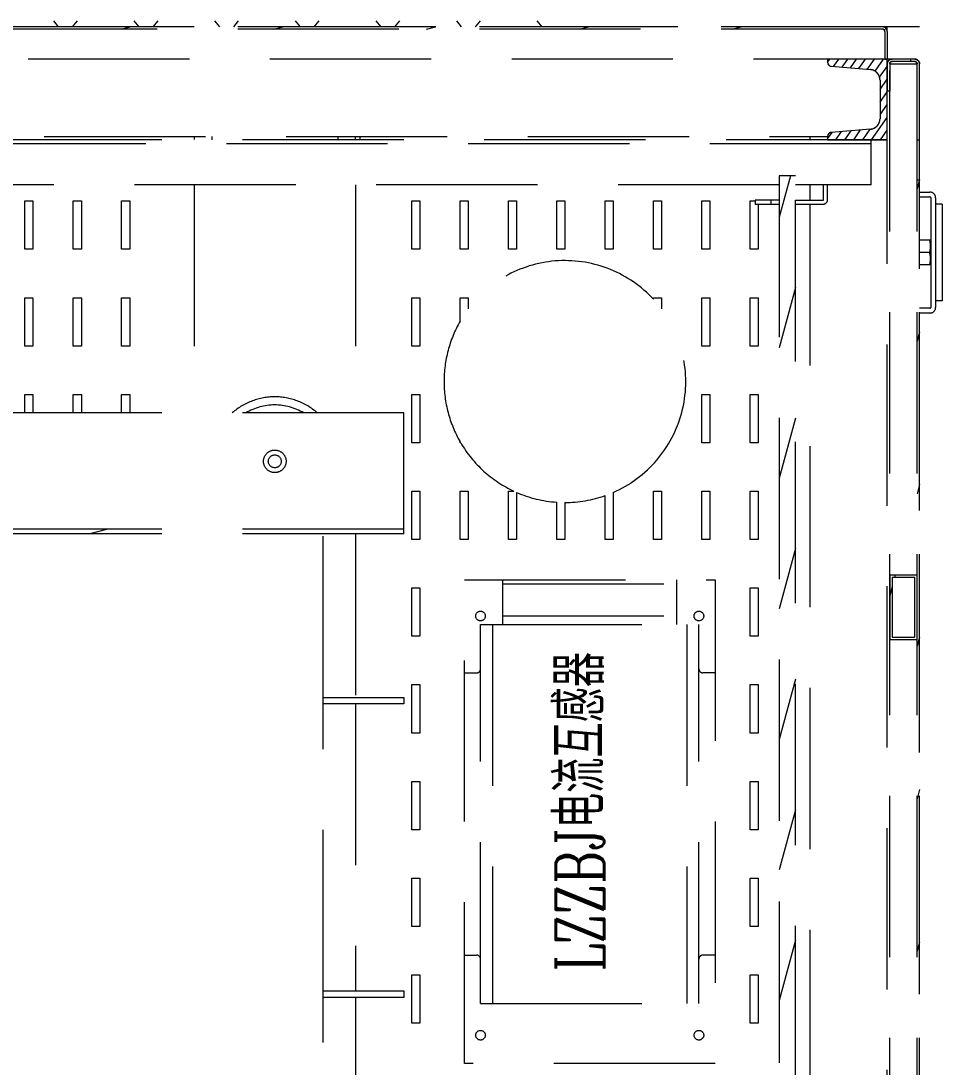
# Model space of a CAD drawing. Extents: x 3213259 to 3716512, y 332899 to 392399.
# Drawn here: x 3511086 to 3511800, y 363333 to 364144 of the extents above; entities that cross this region are included whole.
import ezdxf
from ezdxf.enums import TextEntityAlignment as Align

# ---------------------------------------------------------------- set-up
doc = ezdxf.new("R2010")
doc.units = 0
doc.header["$LTSCALE"] = 1000
doc.header["$MEASUREMENT"] = 0
doc.linetypes.add('HIDDEN', pattern=[0.375, 0.25, -0.125])
doc.layers.add('02___PRT_ALL_AXES', color=7, linetype='Continuous')
doc.styles.add('HZ', font='complex8.shx', dxfattribs={"width": 0.8, "bigfont": 'hztxt.shx'})

# ---------------------------------------------------------------- blocks, each defined once
blk = doc.blocks.new('接地电阻3')
at = {"color": 5, "linetype": 'HIDDEN', "lineweight": 0, "ltscale": 0.5}
for p, q in [((192636.61, -74489.17), (192636.61, -75989.17)), ((192661.64, -74492.92), (192661.64, -75985.42)), ((192636.64, -74517.92), (192636.64, -75960.42)), ((192636.64, -74517.92), (192636.64, -75870.42)), ((192638.51, -74517.92), (192638.51, -75960.42)), ((192638.51, -74517.92), (192638.51, -75870.42)), ((192659.76, -74517.92), (192659.76, -75960.42)), ((192732.89, -74604.8), (192732.89, -75873.55)), ((192732.89, -74604.8), (192732.89, -75873.55)), ((192745.39, -75873.55), (192745.39, -74604.8)), ((192745.39, -75873.55), (192745.39, -74604.8)), ((192721.64, -75851.67), (192721.64, -74626.67)), ((193074.14, -75236.67), (193074.14, -75014.17)), ((192795.21, -75185.51), (192989.59, -75185.51)), ((192795.21, -75560.51), (192795.21, -75185.51)), ((192989.59, -75185.51), (192989.59, -75560.51)), ((192761.64, -75216.67), (192767.89, -75216.67)), ((192761.64, -75254.17), (192761.64, -75216.67)), ((192767.89, -75216.67), (192767.89, -75254.17)), ((193024.14, -75216.67), (193030.39, -75216.67)), ((193024.14, -75254.17), (193024.14, -75216.67)), ((193030.39, -75216.67), (193030.39, -75254.17)), ((192977.09, -75231.99), (192807.71, -75231.99)), ((192807.71, -75231.99), (192807.71, -75525.74)), ((192817.09, -75525.74), (192817.09, -75231.99)), ((192967.71, -75525.74), (192967.71, -75231.99)), ((192977.09, -75231.99), (192977.09, -75525.74)), ((192732.89, -75281.05), (192745.39, -75234.4)), ((193036.64, -75236.67), (193099.14, -75236.67)), ((193036.64, -75241.67), (193036.64, -75236.67)), ((193099.14, -75241.67), (193036.64, -75241.67)), ((193074.14, -75464.17), (193074.14, -75241.67)), ((193099.14, -75236.67), (193099.14, -75241.67)), ((192767.89, -75254.17), (192761.64, -75254.17)), ((193030.39, -75254.17), (193024.14, -75254.17)), ((192636.64, -75279.53), (192638.51, -75272.53)), ((192795.21, -75269.49), (192804.59, -75269.49)), ((192989.59, -75269.49), (192980.21, -75269.49)), ((192761.64, -75291.67), (192767.89, -75291.67)), ((192761.64, -75329.17), (192761.64, -75291.67)), ((192767.89, -75291.67), (192767.89, -75329.17)), ((193024.14, -75291.67), (193030.39, -75291.67)), ((193024.14, -75329.17), (193024.14, -75291.67)), ((193030.39, -75291.67), (193030.39, -75329.17)), ((192767.89, -75329.17), (192761.64, -75329.17)), ((193030.39, -75329.17), (193024.14, -75329.17)), ((192732.89, -75382.23), (192745.39, -75335.58)), ((192761.64, -75366.67), (192767.89, -75366.67)), ((192761.64, -75404.17), (192761.64, -75366.67)), ((192767.89, -75366.67), (192767.89, -75404.17)), ((193024.14, -75366.67), (193030.39, -75366.67)), ((193024.14, -75404.17), (193024.14, -75366.67)), ((193030.39, -75366.67), (193030.39, -75404.17)), ((192636.64, -75397.76), (192638.51, -75390.76)), ((192767.89, -75404.17), (192761.64, -75404.17)), ((193030.39, -75404.17), (193024.14, -75404.17)), ((192732.89, -75483.42), (192745.39, -75436.77)), ((192761.64, -75441.67), (192767.89, -75441.67)), ((192761.64, -75479.17), (192761.64, -75441.67)), ((192767.89, -75441.67), (192767.89, -75479.17)), ((193024.14, -75441.67), (193030.39, -75441.67)), ((193024.14, -75479.17), (193024.14, -75441.67)), ((193030.39, -75441.67), (193030.39, -75479.17)), ((193036.64, -75464.17), (193099.14, -75464.17)), ((193036.64, -75469.17), (193036.64, -75464.17)), ((193099.14, -75469.17), (193036.64, -75469.17)), ((193074.14, -75596.05), (193074.14, -75469.17)), ((193099.14, -75464.17), (193099.14, -75469.17)), ((192767.89, -75479.17), (192761.64, -75479.17)), ((193030.39, -75479.17), (193024.14, -75479.17)), ((192795.21, -75488.24), (192804.59, -75488.24)), ((192989.59, -75488.24), (192980.21, -75488.24)), ((192636.64, -75515.99), (192638.51, -75508.99)), ((192659.76, -75514.17), (192638.51, -75514.17)), ((192659.76, -75514.17), (192638.51, -75514.17)), ((192638.51, -75514.17), (192638.51, -75564.17)), ((192657.89, -75516.05), (192640.39, -75516.05)), ((192640.39, -75516.05), (192640.39, -75562.3)), ((192640.39, -75516.05), (192640.39, -75562.3)), ((192657.89, -75516.05), (192640.39, -75516.05)), ((192657.89, -75562.3), (192657.89, -75516.05)), ((192657.89, -75562.3), (192657.89, -75516.05)), ((192659.76, -75564.17), (192659.76, -75514.17)), ((192761.64, -75516.67), (192767.89, -75516.67)), ((192761.64, -75554.17), (192761.64, -75516.67)), ((192767.89, -75516.67), (192767.89, -75554.17)), ((193024.14, -75516.67), (193030.39, -75516.67)), ((193024.14, -75554.17), (193024.14, -75516.67)), ((193030.39, -75516.67), (193030.39, -75554.17)), ((192977.09, -75525.74), (192807.71, -75525.74)), ((192824.9, -75525.74), (192824.9, -75560.51)), ((192959.9, -75525.74), (192959.9, -75560.51)), ((192959.9, -75532.62), (192824.9, -75532.62)), ((192732.89, -75584.6), (192745.39, -75537.95)), ((192657.89, -75554.92), (192659.76, -75547.92)), ((192767.89, -75554.17), (192761.64, -75554.17)), ((192959.9, -75557.38), (192824.9, -75557.38)), ((193030.39, -75554.17), (193024.14, -75554.17)), ((192638.51, -75564.17), (192659.76, -75564.17)), ((192638.51, -75564.17), (192659.76, -75564.17)), ((192640.39, -75562.3), (192657.89, -75562.3)), ((192640.39, -75562.3), (192657.89, -75562.3)), ((192655.41, -75564.17), (192655.91, -75562.3)), ((192989.59, -75560.51), (192795.21, -75560.51)), ((192761.64, -75591.67), (192767.89, -75591.67)), ((192761.64, -75629.17), (192761.64, -75591.67)), ((192767.89, -75591.67), (192767.89, -75629.17)), ((192799.14, -75591.67), (192805.39, -75591.67)), ((192799.14, -75629.17), (192799.14, -75591.67)), ((192805.39, -75591.67), (192805.39, -75629.17)), ((192836.64, -75591.67), (192842.89, -75591.67)), ((192836.64, -75629.17), (192836.64, -75591.67)), ((192842.89, -75591.67), (192842.89, -75629.17)), ((192874.14, -75591.67), (192880.39, -75591.67)), ((192874.14, -75628.25), (192874.14, -75591.67)), ((192880.39, -75591.67), (192880.39, -75625.79)), ((192911.64, -75591.67), (192917.89, -75591.67)), ((192911.64, -75620.42), (192911.64, -75591.67)), ((192917.89, -75591.67), (192917.89, -75620.63)), ((192949.14, -75591.67), (192955.39, -75591.67)), ((192949.14, -75628.25), (192949.14, -75591.67)), ((192955.39, -75591.67), (192955.39, -75629.17)), ((192986.64, -75591.67), (192992.89, -75591.67)), ((192986.64, -75629.17), (192986.64, -75591.67)), ((192992.89, -75591.67), (192992.89, -75629.17)), ((193024.14, -75591.67), (193030.39, -75591.67)), ((193024.14, -75629.17), (193024.14, -75591.67)), ((193030.39, -75591.67), (193030.39, -75629.17)), ((193036.64, -75596.05), (193736.64, -75596.05)), ((193036.64, -75596.05), (193036.64, -75689.8)), ((193036.64, -75596.05), (193736.64, -75596.05)), ((193036.64, -75596.05), (193036.64, -75599.8)), ((193280.81, -75596.05), (193266.81, -75599.8)), ((193036.64, -75599.8), (193736.64, -75599.8)), ((193036.64, -75599.8), (193736.64, -75599.8)), ((192636.64, -75634.22), (192638.51, -75627.23)), ((192767.89, -75629.17), (192761.64, -75629.17)), ((192805.39, -75629.17), (192799.14, -75629.17)), ((192842.89, -75629.17), (192836.64, -75629.17)), ((192955.39, -75629.17), (192951.19, -75629.17)), ((192992.89, -75629.17), (192986.64, -75629.17)), ((193030.39, -75629.17), (193024.14, -75629.17)), ((192732.89, -75685.79), (192745.39, -75639.14)), ((192761.64, -75666.67), (192767.89, -75666.67)), ((192761.64, -75704.17), (192761.64, -75666.67)), ((192767.89, -75666.67), (192767.89, -75704.17)), ((192799.14, -75666.67), (192805.39, -75666.67)), ((192799.14, -75704.17), (192799.14, -75666.67)), ((192805.39, -75666.67), (192805.39, -75704.17)), ((192992.47, -75666.67), (192992.89, -75666.67)), ((192992.89, -75666.67), (192992.89, -75667.4)), ((193024.14, -75666.67), (193030.39, -75666.67)), ((193024.14, -75704.17), (193024.14, -75666.67)), ((193030.39, -75666.67), (193030.39, -75704.17)), ((193036.64, -75689.8), (193736.64, -75689.8)), ((193074.14, -75866.67), (193074.14, -75689.8)), ((193199.14, -75866.67), (193199.14, -75689.8)), ((193249.14, -75704.17), (193249.14, -75689.8)), ((193255.39, -75689.8), (193255.39, -75704.17)), ((193286.64, -75704.17), (193286.64, -75689.8)), ((193292.89, -75689.8), (193292.89, -75704.17)), ((193324.14, -75704.17), (193324.14, -75689.8)), ((193330.39, -75689.8), (193330.39, -75704.17)), ((192767.89, -75704.17), (192761.64, -75704.17)), ((192805.39, -75704.17), (192799.14, -75704.17)), ((193030.39, -75704.17), (193024.14, -75704.17)), ((193255.39, -75704.17), (193249.14, -75704.17)), ((193292.89, -75704.17), (193286.64, -75704.17)), ((193330.39, -75704.17), (193324.14, -75704.17)), ((192732.89, -75786.97), (192745.39, -75740.32)), ((192761.64, -75741.67), (192767.89, -75741.67)), ((192761.64, -75779.17), (192761.64, -75741.67)), ((192767.89, -75741.67), (192767.89, -75779.17)), ((192799.14, -75741.67), (192805.39, -75741.67)), ((192799.14, -75779.17), (192799.14, -75741.67)), ((192805.39, -75741.67), (192805.39, -75779.17)), ((193024.14, -75741.67), (193030.39, -75741.67)), ((193024.14, -75779.17), (193024.14, -75741.67)), ((193030.39, -75741.67), (193030.39, -75779.17)), ((193249.14, -75741.67), (193255.39, -75741.67)), ((193249.14, -75779.17), (193249.14, -75741.67)), ((193255.39, -75741.67), (193255.39, -75779.17)), ((193286.64, -75741.67), (193292.89, -75741.67)), ((193286.64, -75779.17), (193286.64, -75741.67)), ((193292.89, -75741.67), (193292.89, -75779.17)), ((193324.14, -75741.67), (193330.39, -75741.67)), ((193324.14, -75779.17), (193324.14, -75741.67)), ((193330.39, -75741.67), (193330.39, -75779.17)), ((192636.64, -75752.46), (192638.51, -75745.46)), ((192992.89, -75760.94), (192992.89, -75779.17)), ((192628.51, -75767.3), (192636.64, -75767.3)), ((192619.14, -75776.67), (192624.14, -75776.67)), ((192619.14, -75851.67), (192619.14, -75776.67)), ((192624.14, -75856.67), (192624.14, -75771.67)), ((192627.89, -75856.67), (192627.89, -75771.67)), ((192628.51, -75771.05), (192636.64, -75771.05)), ((192836.64, -75779.17), (192836.64, -75770.42)), ((192986.64, -75779.17), (192986.64, -75770.42)), ((192767.89, -75779.17), (192761.64, -75779.17)), ((192805.39, -75779.17), (192799.14, -75779.17)), ((192842.89, -75779.17), (192836.64, -75779.17)), ((192842.89, -75777.91), (192842.89, -75779.17)), ((192992.89, -75779.17), (192986.64, -75779.17)), ((193030.39, -75779.17), (193024.14, -75779.17)), ((193255.39, -75779.17), (193249.14, -75779.17)), ((193292.89, -75779.17), (193286.64, -75779.17)), ((193330.39, -75779.17), (193324.14, -75779.17)), ((192761.64, -75816.67), (192767.89, -75816.67)), ((192761.64, -75851.67), (192761.64, -75816.67)), ((192767.89, -75816.67), (192767.89, -75854.17)), ((192799.14, -75816.67), (192805.39, -75816.67)), ((192799.14, -75854.17), (192799.14, -75816.67)), ((192805.39, -75816.67), (192805.39, -75854.17)), ((192836.64, -75816.67), (192842.89, -75816.67)), ((192836.64, -75854.17), (192836.64, -75816.67)), ((192842.89, -75816.67), (192842.89, -75854.17)), ((192874.14, -75816.67), (192880.39, -75816.67)), ((192874.14, -75854.17), (192874.14, -75816.67)), ((192880.39, -75816.67), (192880.39, -75854.17)), ((192911.64, -75816.67), (192917.89, -75816.67)), ((192911.64, -75854.17), (192911.64, -75816.67)), ((192917.89, -75816.67), (192917.89, -75854.17)), ((192949.14, -75816.67), (192955.39, -75816.67)), ((192949.14, -75854.17), (192949.14, -75816.67)), ((192955.39, -75816.67), (192955.39, -75854.17)), ((192986.64, -75816.67), (192992.89, -75816.67)), ((192986.64, -75854.17), (192986.64, -75816.67)), ((192992.89, -75816.67), (192992.89, -75854.17)), ((193024.14, -75816.67), (193030.39, -75816.67)), ((193024.14, -75854.17), (193024.14, -75816.67)), ((193030.39, -75816.67), (193030.39, -75854.17)), ((193249.14, -75816.67), (193255.39, -75816.67)), ((193249.14, -75854.17), (193249.14, -75816.67)), ((193255.39, -75816.67), (193255.39, -75854.17)), ((193286.64, -75816.67), (193292.89, -75816.67)), ((193286.64, -75854.17), (193286.64, -75816.67)), ((193292.89, -75816.67), (193292.89, -75854.17)), ((193324.14, -75816.67), (193330.39, -75816.67)), ((193324.14, -75854.17), (193324.14, -75816.67)), ((193330.39, -75816.67), (193330.39, -75854.17)), ((192736.8, -75873.55), (192745.39, -75841.51)), ((192619.14, -75851.67), (192624.14, -75851.67)), ((192636.64, -75857.3), (192628.51, -75857.3)), ((192707.89, -75855.17), (192707.89, -75866.67)), ((192711.01, -75855.17), (192711.01, -75866.67)), ((192732.89, -75851.67), (192711.39, -75851.67)), ((192732.89, -75854.8), (192711.39, -75854.8)), ((192721.64, -75866.67), (192721.64, -75854.8)), ((192764.14, -75851.67), (192745.39, -75851.67)), ((192745.39, -75854.8), (192764.14, -75854.8)), ((192751.64, -75851.67), (192751.64, -75854.8)), ((192764.14, -75854.8), (192764.14, -75851.67)), ((192767.89, -75854.17), (192764.14, -75854.17)), ((192805.39, -75854.17), (192799.14, -75854.17)), ((192842.89, -75854.17), (192836.64, -75854.17)), ((192880.39, -75854.17), (192874.14, -75854.17)), ((192917.89, -75854.17), (192911.64, -75854.17)), ((192955.39, -75854.17), (192949.14, -75854.17)), ((192992.89, -75854.17), (192986.64, -75854.17)), ((193030.39, -75854.17), (193024.14, -75854.17)), ((193255.39, -75854.17), (193249.14, -75854.17)), ((193292.89, -75854.17), (193286.64, -75854.17)), ((193330.39, -75854.17), (193324.14, -75854.17)), ((192636.64, -75861.05), (192628.51, -75861.05)), ((192636.71, -75870.42), (192638.51, -75863.69)), ((192674.14, -75866.67), (192732.89, -75866.67)), ((192674.14, -75866.67), (192674.14, -75901.67)), ((192745.39, -75866.67), (194027.89, -75866.67)), ((192638.51, -75870.42), (192636.64, -75870.42)), ((192638.51, -75870.42), (192636.64, -75870.42)), ((192732.89, -75873.55), (192745.39, -75873.55)), ((192732.89, -75873.55), (192745.39, -75873.55)), ((192674.14, -75898.55), (194099.14, -75898.55)), ((192638.51, -75901.67), (192636.64, -75901.67)), ((192638.51, -75901.67), (192636.64, -75901.67)), ((192636.64, -75901.67), (192636.64, -75960.42)), ((192638.51, -75901.67), (192638.51, -75960.42)), ((192661.64, -75901.3), (192674.14, -75901.3)), ((192661.64, -75901.67), (194111.64, -75901.67)), ((192673.75, -75901.67), (192661.64, -75918.97)), ((192666.83, -75901.67), (192661.64, -75909.08)), ((192707.89, -75901.67), (192661.64, -75901.67)), ((192661.64, -75901.67), (192661.64, -75964.17)), ((192674.7, -75909.86), (192705.03, -75907.29)), ((192674.7, -75909.86), (192705.03, -75907.29)), ((192680.67, -75901.67), (192674.96, -75909.83)), ((192687.6, -75901.67), (192682.32, -75909.21)), ((192694.52, -75901.67), (192689.68, -75908.59)), ((192701.45, -75901.67), (192697.04, -75907.96)), ((192707.89, -75902.36), (192704.4, -75907.34)), ((192707.89, -75904.17), (192707.89, -75901.67)), ((192707.89, -75904.17), (192707.89, -75901.67)), ((194065.39, -75904.17), (192707.89, -75904.17)), ((192721.64, -75904.17), (192721.64, -75901.86)), ((193070.39, -75901.67), (193070.39, -75904.17)), ((193074.14, -75901.67), (193074.14, -75904.17)), ((193087.77, -75904.17), (193087.77, -75901.67)), ((193185.51, -75904.17), (193185.51, -75901.67)), ((193199.14, -75904.17), (193199.14, -75901.86)), ((192667.26, -75920.82), (192661.64, -75928.86)), ((192667.26, -75947.89), (192667.26, -75917.95)), ((192667.26, -75947.89), (192667.26, -75917.95)), ((192667.26, -75930.71), (192661.64, -75938.75)), ((192659.76, -75939.17), (192661.64, -75939.17)), ((192659.76, -75939.17), (192661.64, -75939.17)), ((192659.76, -75960.42), (192659.76, -75939.17)), ((192661.64, -75960.42), (192661.64, -75939.17)), ((192667.26, -75940.6), (192661.64, -75948.63)), ((192667.56, -75950.07), (192661.64, -75958.52)), ((192671.15, -75954.83), (192664.61, -75964.17)), ((192677.12, -75956.19), (192671.53, -75964.17)), ((192705.03, -75958.56), (192674.7, -75955.99)), ((192705.03, -75958.56), (192674.7, -75955.99)), ((192640.29, -75960.42), (192638.75, -75960.42)), ((192659.51, -75960.42), (192640.39, -75960.42)), ((192640.39, -75962.3), (192657.89, -75962.3)), ((192640.39, -75962.3), (192657.89, -75962.3)), ((192640.39, -75964.17), (194132.89, -75964.17)), ((192640.39, -75964.17), (192657.89, -75964.17)), ((192643.27, -75964.17), (192643.77, -75962.3)), ((192661.64, -75964.17), (192707.89, -75964.17)), ((192663.51, -75964.17), (192661.64, -75964.17)), ((192661.64, -75985.42), (192661.64, -75964.17)), ((192663.51, -75985.42), (192663.51, -75964.17)), ((192663.51, -75985.42), (192663.51, -75964.17)), ((192683.65, -75956.75), (192678.45, -75964.17)), ((192690.19, -75957.3), (192685.38, -75964.17)), ((192696.73, -75957.86), (192692.3, -75964.17)), ((192703.26, -75958.41), (192699.23, -75964.17)), ((192707.89, -75961.69), (192706.15, -75964.17)), ((192707.89, -75964.17), (192707.89, -75961.67)), ((192707.89, -75964.17), (192707.89, -75961.67)), ((192661.64, -75987.05), (192661.64, -75989.17)), ((192664.44, -75987.04), (192662.34, -75987.61)), ((192665.39, -75987.3), (194107.89, -75987.3)), ((192665.39, -75987.3), (194107.89, -75987.3)), ((192781.96, -75987.3), (192774.96, -75989.17)), ((192900.44, -75987.3), (192893.44, -75989.17)), ((193018.91, -75987.3), (193011.91, -75989.17)), ((193137.38, -75987.3), (193130.39, -75989.17)), ((193255.86, -75987.3), (193248.86, -75989.17)), ((192636.61, -75989.17), (194136.61, -75989.17)), ((192663.51, -75989.17), (192661.64, -75989.17)), ((192665.39, -75989.17), (194107.89, -75989.17)), ((192665.39, -75989.17), (194107.89, -75989.17)), ((192933.33, -75993.75), (192929.51, -75989.17)), ((192977.45, -75993.75), (192981.27, -75989.17)), ((192995.83, -75993.75), (192992.01, -75989.17)), ((193039.95, -75993.75), (193043.77, -75989.17)), ((193058.33, -75993.75), (193054.51, -75989.17)), ((193102.45, -75993.75), (193106.27, -75989.17)), ((193120.83, -75993.75), (193117.01, -75989.17)), ((193164.95, -75993.75), (193168.77, -75989.17)), ((193183.33, -75993.75), (193179.51, -75989.17)), ((193227.45, -75993.75), (193231.27, -75989.17)), ((193245.83, -75993.75), (193242.01, -75989.17)), ((193289.95, -75993.75), (193293.77, -75989.17)), ((193308.33, -75993.75), (193304.51, -75989.17))]:
    blk.add_line(p, q, dxfattribs=at)
blk.add_circle((193136.64, -75652.3), 5, dxfattribs=at)
for centre, radius, start, end in [((192804.59, -75266.37), 3.12, 270, 0), ((192980.21, -75266.37), 3.12, 180, 270), ((192804.59, -75491.37), 3.12, 0, 90), ((192980.21, -75491.37), 3.12, 90, 180), ((192911.64, -75714.17), 93.75, 90, 109.47122), ((192911.64, -75714.17), 93.75, 66.42182, 86.17745), ((192911.64, -75714.17), 93.75, 113.57818, 216.8699), ((192911.64, -75714.17), 93.75, 30.44205, 65.0487), ((192911.64, -75714.17), 93.75, 330.07357, 29.92643), ((193136.64, -75652.3), 50, 228.70176, 311.29824), ((192628.51, -75771.67), 4.38, 90, 180), ((192628.51, -75771.67), 0.625, 90, 180), ((192911.64, -75714.17), 93.75, 222.83343, 323.1301), ((192628.51, -75856.67), 4.38, 180, 270), ((192628.51, -75856.67), 0.625, 180, 270), ((192711.39, -75855.17), 3.5, 90, 180), ((192711.39, -75855.17), 0.375, 90, 180), ((192704.76, -75904.17), 3.12, 274.84283, 0), ((192675.39, -75917.95), 8.12, 94.84283, 180), ((192675.39, -75947.89), 8.12, 180, 265.15717), ((192640.39, -75960.42), 3.75, 180, 270), ((192640.39, -75960.42), 1.88, 180, 270), ((192657.89, -75960.42), 1.88, 270, 0), ((192657.89, -75960.42), 3.75, 270, 0), ((192704.76, -75961.67), 3.12, 0, 85.15717), ((192665.39, -75985.42), 3.75, 180, 270), ((192665.39, -75985.42), 1.88, 180, 270)]:
    blk.add_arc(centre, radius, start, end, dxfattribs=at)
for points, start_tangent, end_tangent in [([(192705.03, -75907.29), (192705.09, -75907.28), (192705.16, -75907.27), (192705.23, -75907.26), (192705.29, -75907.25), (192705.36, -75907.24), (192705.43, -75907.23), (192705.5, -75907.21), (192705.57, -75907.19), (192705.63, -75907.18), (192705.7, -75907.15), (192705.77, -75907.13), (192705.84, -75907.11), (192705.9, -75907.08), (192705.97, -75907.06), (192706.04, -75907.03), (192706.1, -75907), (192706.17, -75906.96), (192706.24, -75906.93), (192706.3, -75906.9), (192706.36, -75906.86), (192706.43, -75906.82), (192706.49, -75906.78), (192706.55, -75906.74), (192706.61, -75906.69), (192706.67, -75906.65), (192706.73, -75906.6), (192706.79, -75906.55), (192706.85, -75906.5), (192706.91, -75906.45), (192706.96, -75906.4), (192707.01, -75906.34), (192707.07, -75906.29), (192707.12, -75906.23), (192707.17, -75906.17), (192707.21, -75906.11), (192707.26, -75906.05), (192707.31, -75905.99), (192707.35, -75905.93), (192707.39, -75905.87), (192707.43, -75905.8), (192707.47, -75905.74), (192707.51, -75905.67), (192707.54, -75905.61), (192707.57, -75905.54), (192707.61, -75905.47), (192707.64, -75905.41), (192707.66, -75905.34), (192707.69, -75905.27), (192707.72, -75905.2), (192707.74, -75905.13), (192707.76, -75905.06), (192707.78, -75904.99), (192707.8, -75904.92), (192707.81, -75904.85), (192707.83, -75904.78), (192707.84, -75904.72), (192707.85, -75904.65), (192707.86, -75904.58), (192707.87, -75904.51), (192707.88, -75904.44), (192707.88, -75904.37), (192707.89, -75904.31), (192707.89, -75904.24), (192707.89, -75904.17)], (0.99643, 0.084423), (0, 1)), ([(192674.7, -75909.86), (192674.62, -75909.86), (192674.53, -75909.87), (192674.45, -75909.88), (192674.36, -75909.89), (192674.27, -75909.9), (192674.19, -75909.92), (192674.1, -75909.93), (192674.01, -75909.95), (192673.92, -75909.96), (192673.84, -75909.98), (192673.75, -75909.99), (192673.66, -75910.01), (192673.57, -75910.03), (192673.48, -75910.05), (192673.4, -75910.08), (192673.31, -75910.1), (192673.22, -75910.12), (192673.13, -75910.15), (192673.04, -75910.17), (192672.96, -75910.2), (192672.87, -75910.23), (192672.78, -75910.26), (192672.69, -75910.29), (192672.6, -75910.32), (192672.52, -75910.35), (192672.43, -75910.39), (192672.34, -75910.42), (192672.25, -75910.46), (192672.17, -75910.49), (192672.08, -75910.53), (192671.99, -75910.57), (192671.91, -75910.61), (192671.82, -75910.65), (192671.74, -75910.7), (192671.65, -75910.74), (192671.57, -75910.78), (192671.48, -75910.83), (192671.4, -75910.88), (192671.31, -75910.92), (192671.23, -75910.97), (192671.15, -75911.02), (192671.06, -75911.07), (192670.98, -75911.13), (192670.9, -75911.18), (192670.82, -75911.23), (192670.74, -75911.29), (192670.66, -75911.35), (192670.58, -75911.4), (192670.5, -75911.46), (192670.42, -75911.52), (192670.35, -75911.58), (192670.27, -75911.64), (192670.19, -75911.71), (192670.12, -75911.77), (192670.04, -75911.83), (192669.97, -75911.9), (192669.9, -75911.97), (192669.82, -75912.03), (192669.75, -75912.1), (192669.68, -75912.17), (192669.61, -75912.24), (192669.54, -75912.31), (192669.47, -75912.38), (192669.41, -75912.46), (192669.34, -75912.53), (192669.27, -75912.6), (192669.21, -75912.68), (192669.15, -75912.75), (192669.08, -75912.83), (192669.02, -75912.91), (192668.96, -75912.98), (192668.9, -75913.06), (192668.84, -75913.14), (192668.78, -75913.22), (192668.73, -75913.3), (192668.67, -75913.38), (192668.62, -75913.46), (192668.56, -75913.55), (192668.51, -75913.63), (192668.46, -75913.71), (192668.41, -75913.8), (192668.36, -75913.88), (192668.31, -75913.97), (192668.26, -75914.05), (192668.22, -75914.14), (192668.17, -75914.22), (192668.13, -75914.31), (192668.08, -75914.4), (192668.04, -75914.48), (192668, -75914.57), (192667.96, -75914.66), (192667.92, -75914.75), (192667.89, -75914.84), (192667.85, -75914.93), (192667.81, -75915.01), (192667.78, -75915.1), (192667.75, -75915.19), (192667.72, -75915.28), (192667.69, -75915.37), (192667.66, -75915.46), (192667.63, -75915.55), (192667.6, -75915.64), (192667.57, -75915.73), (192667.55, -75915.82), (192667.53, -75915.91), (192667.5, -75916), (192667.48, -75916.09), (192667.46, -75916.18), (192667.44, -75916.27), (192667.42, -75916.36), (192667.4, -75916.45), (192667.39, -75916.54), (192667.37, -75916.63), (192667.36, -75916.72), (192667.35, -75916.81), (192667.33, -75916.9), (192667.32, -75916.99), (192667.31, -75917.08), (192667.3, -75917.17), (192667.29, -75917.26), (192667.29, -75917.34), (192667.28, -75917.43), (192667.28, -75917.52), (192667.27, -75917.61), (192667.27, -75917.69), (192667.27, -75917.78), (192667.27, -75917.87), (192667.26, -75917.95)], (-0.99643, -0.084423), (0, -1)), ([(192667.26, -75947.89), (192667.27, -75947.98), (192667.27, -75948.07), (192667.27, -75948.15), (192667.27, -75948.24), (192667.28, -75948.33), (192667.28, -75948.42), (192667.29, -75948.5), (192667.29, -75948.59), (192667.3, -75948.68), (192667.31, -75948.77), (192667.32, -75948.86), (192667.33, -75948.95), (192667.35, -75949.04), (192667.36, -75949.13), (192667.37, -75949.21), (192667.39, -75949.3), (192667.4, -75949.39), (192667.42, -75949.48), (192667.44, -75949.57), (192667.46, -75949.66), (192667.48, -75949.75), (192667.5, -75949.84), (192667.53, -75949.93), (192667.55, -75950.03), (192667.57, -75950.12), (192667.6, -75950.21), (192667.63, -75950.3), (192667.66, -75950.39), (192667.69, -75950.47), (192667.72, -75950.56), (192667.75, -75950.65), (192667.78, -75950.74), (192667.81, -75950.83), (192667.85, -75950.92), (192667.89, -75951.01), (192667.92, -75951.1), (192667.96, -75951.19), (192668, -75951.27), (192668.04, -75951.36), (192668.08, -75951.45), (192668.13, -75951.54), (192668.17, -75951.62), (192668.22, -75951.71), (192668.26, -75951.8), (192668.31, -75951.88), (192668.36, -75951.97), (192668.41, -75952.05), (192668.46, -75952.13), (192668.51, -75952.22), (192668.56, -75952.3), (192668.62, -75952.38), (192668.67, -75952.46), (192668.73, -75952.54), (192668.78, -75952.63), (192668.84, -75952.71), (192668.9, -75952.78), (192668.96, -75952.86), (192669.02, -75952.94), (192669.08, -75953.02), (192669.15, -75953.09), (192669.21, -75953.17), (192669.27, -75953.24), (192669.34, -75953.32), (192669.41, -75953.39), (192669.47, -75953.46), (192669.54, -75953.54), (192669.61, -75953.61), (192669.68, -75953.68), (192669.75, -75953.75), (192669.82, -75953.81), (192669.9, -75953.88), (192669.97, -75953.95), (192670.04, -75954.01), (192670.12, -75954.08), (192670.19, -75954.14), (192670.27, -75954.2), (192670.35, -75954.26), (192670.42, -75954.32), (192670.5, -75954.38), (192670.58, -75954.44), (192670.66, -75954.5), (192670.74, -75954.56), (192670.82, -75954.61), (192670.9, -75954.67), (192670.98, -75954.72), (192671.06, -75954.77), (192671.15, -75954.82), (192671.23, -75954.87), (192671.31, -75954.92), (192671.4, -75954.97), (192671.48, -75955.02), (192671.57, -75955.06), (192671.65, -75955.11), (192671.74, -75955.15), (192671.82, -75955.19), (192671.91, -75955.24), (192671.99, -75955.28), (192672.08, -75955.32), (192672.17, -75955.35), (192672.25, -75955.39), (192672.34, -75955.43), (192672.43, -75955.46), (192672.52, -75955.49), (192672.6, -75955.53), (192672.69, -75955.56), (192672.78, -75955.59), (192672.87, -75955.62), (192672.96, -75955.65), (192673.04, -75955.67), (192673.13, -75955.7), (192673.22, -75955.72), (192673.31, -75955.75), (192673.4, -75955.77), (192673.48, -75955.79), (192673.57, -75955.81), (192673.66, -75955.83), (192673.75, -75955.85), (192673.84, -75955.87), (192673.92, -75955.89), (192674.01, -75955.9), (192674.1, -75955.92), (192674.19, -75955.93), (192674.27, -75955.94), (192674.36, -75955.95), (192674.45, -75955.96), (192674.53, -75955.97), (192674.62, -75955.98), (192674.7, -75955.99)], (0, -1), (0.99643, -0.084423)), ([(192640.39, -75964.17), (192640.31, -75964.17), (192640.26, -75964.17), (192640.22, -75964.17), (192640.18, -75964.17), (192640.14, -75964.16), (192640.1, -75964.16), (192640.05, -75964.16), (192640.01, -75964.15), (192639.97, -75964.15), (192639.92, -75964.14), (192639.88, -75964.14), (192639.84, -75964.13), (192639.79, -75964.13), (192639.75, -75964.12), (192639.71, -75964.11), (192639.66, -75964.1), (192639.62, -75964.09), (192639.58, -75964.08), (192639.53, -75964.07), (192639.49, -75964.06), (192639.45, -75964.05), (192639.4, -75964.04), (192639.36, -75964.03), (192639.31, -75964.02), (192639.27, -75964), (192639.23, -75963.99), (192639.18, -75963.97), (192639.14, -75963.96), (192639.1, -75963.94), (192639.05, -75963.93), (192639.01, -75963.91), (192638.97, -75963.89), (192638.92, -75963.87), (192638.88, -75963.86), (192638.84, -75963.84), (192638.79, -75963.82), (192638.75, -75963.8), (192638.71, -75963.78), (192638.67, -75963.75), (192638.63, -75963.73), (192638.58, -75963.71), (192638.54, -75963.69), (192638.5, -75963.66), (192638.46, -75963.64), (192638.42, -75963.61), (192638.38, -75963.59), (192638.34, -75963.56), (192638.3, -75963.54), (192638.26, -75963.51), (192638.22, -75963.48), (192638.18, -75963.45), (192638.14, -75963.42), (192638.1, -75963.39), (192638.06, -75963.36), (192638.03, -75963.33), (192637.99, -75963.3), (192637.95, -75963.27), (192637.92, -75963.24), (192637.88, -75963.21), (192637.84, -75963.18), (192637.81, -75963.14), (192637.77, -75963.11), (192637.74, -75963.08), (192637.7, -75963.04), (192637.67, -75963.01), (192637.64, -75962.97), (192637.6, -75962.93), (192637.57, -75962.9), (192637.54, -75962.86), (192637.51, -75962.82), (192637.48, -75962.79), (192637.45, -75962.75), (192637.42, -75962.71), (192637.39, -75962.67), (192637.36, -75962.63), (192637.33, -75962.59), (192637.3, -75962.56), (192637.28, -75962.52), (192637.25, -75962.48), (192637.22, -75962.44), (192637.2, -75962.39), (192637.17, -75962.35), (192637.15, -75962.31), (192637.13, -75962.27), (192637.1, -75962.23), (192637.08, -75962.19), (192637.06, -75962.15), (192637.04, -75962.1), (192637.02, -75962.06), (192637, -75962.02), (192636.98, -75961.98), (192636.96, -75961.93), (192636.94, -75961.89), (192636.92, -75961.85), (192636.9, -75961.8), (192636.89, -75961.76), (192636.87, -75961.72), (192636.85, -75961.67), (192636.84, -75961.63), (192636.82, -75961.59), (192636.81, -75961.54), (192636.8, -75961.5), (192636.78, -75961.46), (192636.77, -75961.41), (192636.76, -75961.37), (192636.75, -75961.32), (192636.74, -75961.28), (192636.73, -75961.24), (192636.72, -75961.19), (192636.71, -75961.15), (192636.7, -75961.11), (192636.69, -75961.06), (192636.69, -75961.02), (192636.68, -75960.98), (192636.67, -75960.93), (192636.67, -75960.89), (192636.66, -75960.85), (192636.66, -75960.8), (192636.65, -75960.76), (192636.65, -75960.72), (192636.65, -75960.68), (192636.65, -75960.63), (192636.64, -75960.59), (192636.64, -75960.55), (192636.64, -75960.51), (192636.64, -75960.42)], (-1, 0), (0, 1)), ([(192640.39, -75962.3), (192640.35, -75962.3), (192640.31, -75962.3), (192640.26, -75962.29), (192640.22, -75962.29), (192640.18, -75962.29), (192640.14, -75962.28), (192640.09, -75962.27), (192640.05, -75962.27), (192640, -75962.26), (192639.96, -75962.25), (192639.92, -75962.24), (192639.87, -75962.23), (192639.83, -75962.21), (192639.79, -75962.2), (192639.74, -75962.18), (192639.7, -75962.17), (192639.66, -75962.15), (192639.61, -75962.13), (192639.57, -75962.11), (192639.53, -75962.09), (192639.49, -75962.07), (192639.45, -75962.04), (192639.4, -75962.02), (192639.36, -75961.99), (192639.32, -75961.97), (192639.28, -75961.94), (192639.25, -75961.91), (192639.21, -75961.88), (192639.17, -75961.85), (192639.13, -75961.82), (192639.1, -75961.78), (192639.06, -75961.75), (192639.03, -75961.71), (192639, -75961.68), (192638.97, -75961.64), (192638.93, -75961.61), (192638.9, -75961.57), (192638.88, -75961.53), (192638.85, -75961.49), (192638.82, -75961.45), (192638.79, -75961.41), (192638.77, -75961.37), (192638.75, -75961.33), (192638.72, -75961.28), (192638.7, -75961.24), (192638.68, -75961.2), (192638.66, -75961.16), (192638.65, -75961.11), (192638.63, -75961.07), (192638.61, -75961.03), (192638.6, -75960.98), (192638.59, -75960.94), (192638.58, -75960.9), (192638.56, -75960.85), (192638.55, -75960.81), (192638.55, -75960.76), (192638.54, -75960.72), (192638.53, -75960.68), (192638.53, -75960.63), (192638.52, -75960.59), (192638.52, -75960.55), (192638.52, -75960.51), (192638.52, -75960.47), (192638.51, -75960.42)], (-1, 0), (0, 1)), ([(192661.64, -75960.42), (192661.64, -75960.51), (192661.64, -75960.55), (192661.64, -75960.59), (192661.63, -75960.63), (192661.63, -75960.68), (192661.63, -75960.72), (192661.62, -75960.76), (192661.62, -75960.8), (192661.62, -75960.85), (192661.61, -75960.89), (192661.61, -75960.93), (192661.6, -75960.98), (192661.59, -75961.02), (192661.58, -75961.06), (192661.58, -75961.11), (192661.57, -75961.15), (192661.56, -75961.19), (192661.55, -75961.24), (192661.54, -75961.28), (192661.53, -75961.32), (192661.52, -75961.37), (192661.51, -75961.41), (192661.49, -75961.46), (192661.48, -75961.5), (192661.47, -75961.54), (192661.45, -75961.59), (192661.44, -75961.63), (192661.43, -75961.67), (192661.41, -75961.72), (192661.39, -75961.76), (192661.38, -75961.8), (192661.36, -75961.85), (192661.34, -75961.89), (192661.32, -75961.93), (192661.3, -75961.98), (192661.28, -75962.02), (192661.26, -75962.06), (192661.24, -75962.1), (192661.22, -75962.15), (192661.2, -75962.19), (192661.18, -75962.23), (192661.15, -75962.27), (192661.13, -75962.31), (192661.1, -75962.35), (192661.08, -75962.39), (192661.05, -75962.44), (192661.03, -75962.48), (192661, -75962.52), (192660.97, -75962.56), (192660.95, -75962.59), (192660.92, -75962.63), (192660.89, -75962.67), (192660.86, -75962.71), (192660.83, -75962.75), (192660.8, -75962.79), (192660.77, -75962.82), (192660.74, -75962.86), (192660.71, -75962.9), (192660.67, -75962.93), (192660.64, -75962.97), (192660.61, -75963.01), (192660.58, -75963.04), (192660.54, -75963.08), (192660.51, -75963.11), (192660.47, -75963.14), (192660.44, -75963.18), (192660.4, -75963.21), (192660.36, -75963.24), (192660.33, -75963.27), (192660.29, -75963.3), (192660.25, -75963.33), (192660.22, -75963.36), (192660.18, -75963.39), (192660.14, -75963.42), (192660.1, -75963.45), (192660.06, -75963.48), (192660.02, -75963.51), (192659.98, -75963.54), (192659.94, -75963.56), (192659.9, -75963.59), (192659.86, -75963.61), (192659.82, -75963.64), (192659.78, -75963.66), (192659.74, -75963.69), (192659.7, -75963.71), (192659.65, -75963.73), (192659.61, -75963.75), (192659.57, -75963.78), (192659.53, -75963.8), (192659.48, -75963.82), (192659.44, -75963.84), (192659.4, -75963.86), (192659.36, -75963.87), (192659.31, -75963.89), (192659.27, -75963.91), (192659.23, -75963.93), (192659.18, -75963.94), (192659.14, -75963.96), (192659.1, -75963.97), (192659.05, -75963.99), (192659.01, -75964), (192658.97, -75964.02), (192658.92, -75964.03), (192658.88, -75964.04), (192658.83, -75964.05), (192658.79, -75964.06), (192658.75, -75964.07), (192658.7, -75964.08), (192658.66, -75964.09), (192658.62, -75964.1), (192658.57, -75964.11), (192658.53, -75964.12), (192658.49, -75964.13), (192658.44, -75964.13), (192658.4, -75964.14), (192658.36, -75964.14), (192658.31, -75964.15), (192658.27, -75964.15), (192658.23, -75964.16), (192658.18, -75964.16), (192658.14, -75964.16), (192658.1, -75964.17), (192658.06, -75964.17), (192658.01, -75964.17), (192657.97, -75964.17), (192657.89, -75964.17)], (0, -1), (-1, 0)), ([(192659.76, -75960.42), (192659.76, -75960.47), (192659.76, -75960.51), (192659.76, -75960.55), (192659.76, -75960.59), (192659.75, -75960.63), (192659.75, -75960.68), (192659.74, -75960.72), (192659.73, -75960.76), (192659.72, -75960.81), (192659.72, -75960.85), (192659.7, -75960.9), (192659.69, -75960.94), (192659.68, -75960.98), (192659.66, -75961.03), (192659.65, -75961.07), (192659.63, -75961.11), (192659.62, -75961.16), (192659.6, -75961.2), (192659.58, -75961.24), (192659.56, -75961.28), (192659.53, -75961.33), (192659.51, -75961.37), (192659.48, -75961.41), (192659.46, -75961.45), (192659.43, -75961.49), (192659.4, -75961.53), (192659.38, -75961.57), (192659.35, -75961.61), (192659.31, -75961.64), (192659.28, -75961.68), (192659.25, -75961.71), (192659.22, -75961.75), (192659.18, -75961.78), (192659.15, -75961.82), (192659.11, -75961.85), (192659.07, -75961.88), (192659.03, -75961.91), (192658.99, -75961.94), (192658.96, -75961.97), (192658.92, -75961.99), (192658.88, -75962.02), (192658.83, -75962.04), (192658.79, -75962.07), (192658.75, -75962.09), (192658.71, -75962.11), (192658.67, -75962.13), (192658.62, -75962.15), (192658.58, -75962.17), (192658.54, -75962.18), (192658.49, -75962.2), (192658.45, -75962.21), (192658.41, -75962.23), (192658.36, -75962.24), (192658.32, -75962.25), (192658.27, -75962.26), (192658.23, -75962.27), (192658.19, -75962.27), (192658.14, -75962.28), (192658.1, -75962.29), (192658.06, -75962.29), (192658.02, -75962.29), (192657.97, -75962.3), (192657.93, -75962.3), (192657.89, -75962.3)], (0, -1), (-1, 0)), ([(192707.89, -75961.67), (192707.89, -75961.61), (192707.89, -75961.54), (192707.88, -75961.47), (192707.88, -75961.41), (192707.87, -75961.34), (192707.86, -75961.27), (192707.85, -75961.2), (192707.84, -75961.13), (192707.83, -75961.06), (192707.81, -75960.99), (192707.8, -75960.92), (192707.78, -75960.85), (192707.76, -75960.78), (192707.74, -75960.72), (192707.72, -75960.65), (192707.69, -75960.58), (192707.66, -75960.51), (192707.64, -75960.44), (192707.61, -75960.37), (192707.57, -75960.31), (192707.54, -75960.24), (192707.51, -75960.17), (192707.47, -75960.11), (192707.43, -75960.04), (192707.39, -75959.98), (192707.35, -75959.92), (192707.31, -75959.85), (192707.26, -75959.79), (192707.21, -75959.73), (192707.17, -75959.67), (192707.12, -75959.62), (192707.07, -75959.56), (192707.01, -75959.5), (192706.96, -75959.45), (192706.91, -75959.4), (192706.85, -75959.35), (192706.79, -75959.3), (192706.73, -75959.25), (192706.67, -75959.2), (192706.61, -75959.15), (192706.55, -75959.11), (192706.49, -75959.07), (192706.43, -75959.03), (192706.36, -75958.99), (192706.3, -75958.95), (192706.24, -75958.92), (192706.17, -75958.88), (192706.1, -75958.85), (192706.04, -75958.82), (192705.97, -75958.79), (192705.9, -75958.76), (192705.84, -75958.74), (192705.77, -75958.71), (192705.7, -75958.69), (192705.63, -75958.67), (192705.57, -75958.65), (192705.5, -75958.64), (192705.43, -75958.62), (192705.36, -75958.61), (192705.29, -75958.59), (192705.23, -75958.58), (192705.16, -75958.57), (192705.09, -75958.57), (192705.03, -75958.56)], (0, 1), (-0.99643, 0.084423)), ([(192661.64, -75985.42), (192661.64, -75985.51), (192661.64, -75985.55), (192661.64, -75985.59), (192661.65, -75985.63), (192661.65, -75985.68), (192661.65, -75985.72), (192661.65, -75985.76), (192661.66, -75985.8), (192661.66, -75985.85), (192661.67, -75985.89), (192661.67, -75985.93), (192661.68, -75985.98), (192661.69, -75986.02), (192661.69, -75986.06), (192661.7, -75986.11), (192661.71, -75986.15), (192661.72, -75986.19), (192661.73, -75986.24), (192661.74, -75986.28), (192661.75, -75986.32), (192661.76, -75986.37), (192661.77, -75986.41), (192661.78, -75986.46), (192661.8, -75986.5), (192661.81, -75986.54), (192661.82, -75986.59), (192661.84, -75986.63), (192661.85, -75986.67), (192661.87, -75986.72), (192661.89, -75986.76), (192661.9, -75986.8), (192661.92, -75986.85), (192661.94, -75986.89), (192661.96, -75986.93), (192661.98, -75986.98), (192662, -75987.02), (192662.02, -75987.06), (192662.04, -75987.1), (192662.06, -75987.15), (192662.08, -75987.19), (192662.1, -75987.23), (192662.13, -75987.27), (192662.15, -75987.31), (192662.17, -75987.35), (192662.2, -75987.39), (192662.22, -75987.44), (192662.25, -75987.48), (192662.28, -75987.52), (192662.3, -75987.56), (192662.33, -75987.59), (192662.36, -75987.63), (192662.39, -75987.67), (192662.42, -75987.71), (192662.45, -75987.75), (192662.48, -75987.79), (192662.51, -75987.82), (192662.54, -75987.86), (192662.57, -75987.9), (192662.6, -75987.93), (192662.64, -75987.97), (192662.67, -75988.01), (192662.7, -75988.04), (192662.74, -75988.08), (192662.77, -75988.11), (192662.81, -75988.14), (192662.84, -75988.18), (192662.88, -75988.21), (192662.92, -75988.24), (192662.95, -75988.27), (192662.99, -75988.3), (192663.03, -75988.33), (192663.06, -75988.36), (192663.1, -75988.39), (192663.14, -75988.42), (192663.18, -75988.45), (192663.22, -75988.48), (192663.26, -75988.51), (192663.3, -75988.54), (192663.34, -75988.56), (192663.38, -75988.59), (192663.42, -75988.61), (192663.46, -75988.64), (192663.5, -75988.66), (192663.54, -75988.69), (192663.58, -75988.71), (192663.63, -75988.73), (192663.67, -75988.75), (192663.71, -75988.78), (192663.75, -75988.8), (192663.79, -75988.82), (192663.84, -75988.84), (192663.88, -75988.86), (192663.92, -75988.87), (192663.97, -75988.89), (192664.01, -75988.91), (192664.05, -75988.93), (192664.1, -75988.94), (192664.14, -75988.96), (192664.18, -75988.97), (192664.23, -75988.99), (192664.27, -75989), (192664.31, -75989.02), (192664.36, -75989.03), (192664.4, -75989.04), (192664.45, -75989.05), (192664.49, -75989.06), (192664.53, -75989.07), (192664.58, -75989.08), (192664.62, -75989.09), (192664.66, -75989.1), (192664.71, -75989.11), (192664.75, -75989.12), (192664.79, -75989.13), (192664.84, -75989.13), (192664.88, -75989.14), (192664.92, -75989.14), (192664.97, -75989.15), (192665.01, -75989.15), (192665.05, -75989.16), (192665.1, -75989.16), (192665.14, -75989.16), (192665.18, -75989.17), (192665.22, -75989.17), (192665.26, -75989.17), (192665.31, -75989.17), (192665.39, -75989.17)], (0, -1), (1, 0)), ([(192663.51, -75985.42), (192663.52, -75985.47), (192663.52, -75985.51), (192663.52, -75985.55), (192663.52, -75985.59), (192663.53, -75985.63), (192663.53, -75985.68), (192663.54, -75985.72), (192663.55, -75985.76), (192663.55, -75985.81), (192663.56, -75985.85), (192663.58, -75985.9), (192663.59, -75985.94), (192663.6, -75985.98), (192663.61, -75986.03), (192663.63, -75986.07), (192663.65, -75986.11), (192663.66, -75986.16), (192663.68, -75986.2), (192663.7, -75986.24), (192663.72, -75986.28), (192663.75, -75986.33), (192663.77, -75986.37), (192663.79, -75986.41), (192663.82, -75986.45), (192663.85, -75986.49), (192663.88, -75986.53), (192663.9, -75986.57), (192663.93, -75986.61), (192663.97, -75986.64), (192664, -75986.68), (192664.03, -75986.71), (192664.06, -75986.75), (192664.1, -75986.78), (192664.13, -75986.82), (192664.17, -75986.85), (192664.21, -75986.88), (192664.25, -75986.91), (192664.28, -75986.94), (192664.32, -75986.97), (192664.36, -75986.99), (192664.4, -75987.02), (192664.45, -75987.04), (192664.49, -75987.07), (192664.53, -75987.09), (192664.57, -75987.11), (192664.61, -75987.13), (192664.66, -75987.15), (192664.7, -75987.17), (192664.74, -75987.18), (192664.79, -75987.2), (192664.83, -75987.21), (192664.87, -75987.23), (192664.92, -75987.24), (192664.96, -75987.25), (192665, -75987.26), (192665.05, -75987.27), (192665.09, -75987.27), (192665.14, -75987.28), (192665.18, -75987.29), (192665.22, -75987.29), (192665.26, -75987.29), (192665.31, -75987.3), (192665.35, -75987.3), (192665.39, -75987.3)], (0, -1), (1, 0))]:
    blk.add_spline(points, degree=3, dxfattribs=dict(at, start_tangent=start_tangent, end_tangent=end_tangent))
at = {"layer": '02___PRT_ALL_AXES', "color": 5, "linetype": 'HIDDEN', "lineweight": 0, "ltscale": 0.5}
for p, q in [((193099.14, -75014.17), (193099.14, -75236.67)), ((193099.14, -75241.67), (193099.14, -75464.17)), ((193099.14, -75469.17), (193099.14, -75596.05)), ((192627.89, -75805.05), (192628.1, -75804.54)), ((192628.09, -75804.56), (192636.64, -75804.56)), ((192628.71, -75814.17), (192636.64, -75814.17)), ((192627.89, -75823.3), (192628.1, -75823.81)), ((192628.09, -75823.79), (192636.64, -75823.79))]:
    blk.add_line(p, q, dxfattribs=at)
for centre, radius in [((192807.71, -75207.38), 3.75), ((192977.09, -75207.38), 3.75), ((192807.71, -75532.38), 3.75), ((192977.09, -75532.38), 3.75), ((193136.64, -75652.3), 8.75)]:
    blk.add_circle(centre, radius, dxfattribs=at)
blk.add_arc((193136.64, -75652.3), 43.75, 239.1713, 300.8287, dxfattribs=at)
at = {"layer": '02___PRT_ALL_AXES', "color": 5, "linetype": 'HIDDEN', "lineweight": 0, "ltscale": 0.5, "start_tangent": (-0.232588, -0.972575), "end_tangent": (0.232588, -0.972575)}
for points in [[(192628.71, -75804.56), (192628.47, -75805.65), (192628.29, -75806.72), (192628.17, -75807.78), (192628.1, -75808.84), (192628.1, -75809.89), (192628.17, -75810.95), (192628.29, -75812.01), (192628.47, -75813.08), (192628.71, -75814.17)], [(192628.71, -75814.17), (192628.47, -75815.27), (192628.29, -75816.34), (192628.17, -75817.4), (192628.1, -75818.45), (192628.1, -75819.51), (192628.17, -75820.57), (192628.29, -75821.63), (192628.47, -75822.69), (192628.71, -75823.79)]]:
    blk.add_spline(points, degree=3, dxfattribs=at)
at = {"color": 2, "linetype": 'HIDDEN', "lineweight": 0, "ltscale": 0.5, "style": 'HZ', "width": 0.75443}
blk.add_text('LZZBJ电流互感器', height=37.5, rotation=270, dxfattribs=at).set_placement((192881.27, -75256.69), (192881.27, -75504.53), align=Align.FIT)
blk = doc.blocks.new('A$C7E8A31B8')
at = {"color": 5, "rotation": 180}
blk.add_blockref('接地电阻3', (193836.63, -73997.62), dxfattribs=at)

msp = doc.modelspace()

# ---------------------------------------------------------------- block references
msp.add_blockref('A$C7E8A31B8', (3510582.884, 362148.196))

doc.saveas('drawing.dxf')
